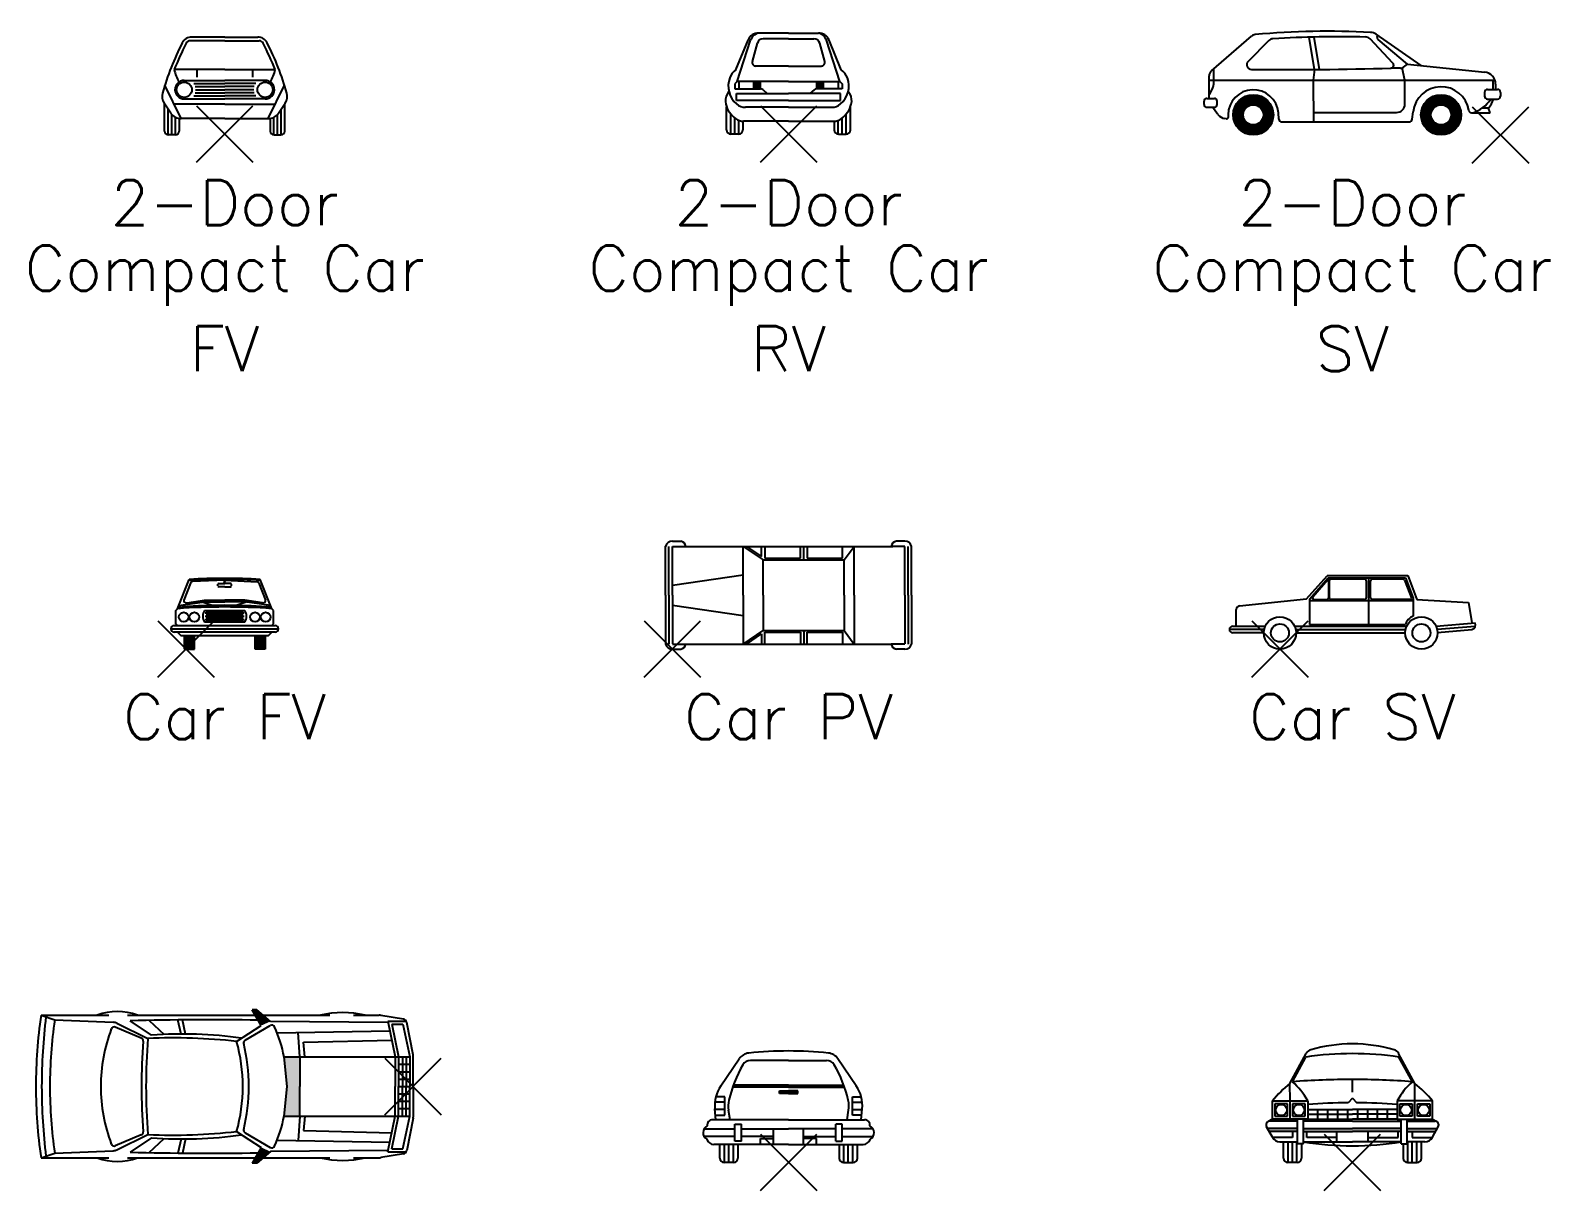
# Model space of a CAD drawing. Header units: inches. Extents: x -87 to 1609, y -1021 to 74.
# Drawn here: x -87 to 590, y -470 to 47 of the extents above; entities that cross this region are included whole.
import ezdxf
from ezdxf.enums import TextEntityAlignment as Align

# ---------------------------------------------------------------- set-up
doc = ezdxf.new("R2010")
doc.units = ezdxf.units.IN
doc.header["$MEASUREMENT"] = 0
doc.layers.add('Block origin', color=7, linetype='Continuous')
doc.layers.add('Text', color=6, linetype='Continuous')
doc.styles.add('ATTR', font='romans.shx', dxfattribs={"width": 0.8, "height": 1.114828})
doc.styles.add('blk_label', font='romans.shx')

# ---------------------------------------------------------------- blocks, each defined once
blk = doc.blocks.new('2-Door Compact Car SV')
at = {"linetype": 'Continuous'}
for p, q in [((-128.74, 28.55), (-110.88, 44.02)), ((-103.17, 42.03), (-112.37, 32.77)), ((-82.89, 29.13), (-85.27, 43.53)), ((-80.61, 29.15), (-83, 43.59)), ((-47.92, 32.01), (-58.08, 42.75)), ((-35.29, 30.9), (-55.32, 44.81)), ((-54.93, 43.56), (-54.82, 44.46)), ((-41.42, 31.53), (-54.52, 42.54)), ((-127.78, 29.38), (-127.78, 22.35)), ((-82.89, 29.13), (-83.47, 24.37)), ((-44.51, 29.73), (-48.85, 29.77)), ((-42.55, 24.37), (-43.84, 29.83)), ((-43.26, 30.14), (-41.42, 31.53)), ((-41.42, 31.53), (-7.02, 27.99)), ((-129.77, 16.3), (-129.77, 26.3)), ((-129.77, 24.37), (-2.46, 24.37)), ((-128.08, 21.19), (-129.77, 18.08)), ((-83.47, 24.37), (-83.33, 5.79)), ((-42.55, 13.74), (-42.55, 24.37)), ((-3.26, 20.28), (-3.26, 24.37)), ((-2.16, 22.61), (-2.16, 20.28)), ((-132, 13.56), (-132, 15.06)), ((-130.76, 16.3), (-127.4, 16.3)), ((-126.16, 13.56), (-126.16, 15.06)), ((-7.12, 18.96), (-7.12, 17.29)), ((-5.8, 20.28), (-1.31, 20.28)), ((-5.8, 15.97), (-1.31, 15.97)), ((0, 18.96), (0, 17.29)), ((-130.76, 12.32), (-127.4, 12.32)), ((-125.8, 9.09), (-128.26, 12.32)), ((-121.99, 7.19), (-122.7, 7.29)), ((-121.27, 8.95), (-121.27, 7.82)), ((-98.7, 7.06), (-98.92, 9.84)), ((-83.36, 10.03), (-46.26, 10.03)), ((-39.29, 7.02), (-38.92, 10.34)), ((-14.41, 12.34), (-14.59, 12.88)), ((-12.76, 9.83), (-4.65, 9.83)), ((-5.29, 11.98), (-8.13, 11.98)), ((-4.65, 9.83), (-5.29, 11.98)), ((-97.32, 5.79), (-40.66, 5.79))]:
    blk.add_line(p, q, dxfattribs=at)
at = {"linetype": 'Continuous', "const_width": 4.46}
for points in [[(-116.8, 8.95, 1), (-103.36, 8.95, 1)], [(-33.19, 8.95, 1), (-19.76, 8.95, 1)]]:
    blk.add_lwpolyline(points, format="xyb", close=True, dxfattribs=at)
at = {"linetype": 'Continuous'}
for centre, radius in [((-110.08, 8.95), 8.95), ((-26.48, 8.95), 8.95), ((-110.08, 8.95), 4.49), ((-26.48, 8.95), 4.49)]:
    blk.add_circle(centre, radius, dxfattribs=at)
for centre, radius, start, end in [((-108.93, 41.76), 2.98, 95.05731, 130.88689), ((-76.86, -320.6), 366.76, 87.02561, 95.05731), ((-101.18, 40.05), 2.81, 93.27505, 135.16887), ((-70.69, -492.83), 536.55, 88.86541, 93.27505), ((-60.12, 40.82), 2.81, 43.39579, 88.86541), ((-58.08, 40.83), 4.84, 55.2151, 87.02561), ((-53.78, 43.43), 1.16, 173.29632, 229.95091), ((-126.79, 26.3), 2.98, 130.88689, 180.00001), ((-110.88, 31.28), 2.11, 135.16887, 269.3728), ((-94.31, 1544.85), 1515.76, 269.3728, 271.71853), ((-48.89, 31.09), 1.33, 271.71853, 43.39579), ((-44.49, 31.78), 2.05, 269.49645, 307.01449), ((-7.58, 22.61), 5.41, 0, 84.13162), ((-130.2, 22.35), 2.41, 331.45526, 0), ((-26.48, 8.95), 12.52, 9.38725, 173.63596), ((-130.76, 15.06), 1.24, 90, 180.00001), ((-130.76, 13.56), 1.24, 180.00001, 270), ((-127.4, 15.06), 1.24, 0, 90), ((-127.4, 13.56), 1.24, 270, 0), ((-110.08, 8.95), 11.19, 4.59102, 180.00001), ((-46.26, 13.74), 3.71, 270, 0), ((-16.58, 23.76), 14.5, 286.95805, 327.51806), ((-5.8, 18.96), 1.31, 90, 180.00001), ((-5.8, 17.29), 1.31, 180.00001, 270), ((-15.93, 20.46), 13.6, 321.45545, 340.75666), ((-1.31, 18.96), 1.31, 0, 90), ((-1.31, 17.29), 1.31, 270, 0), ((-122.07, 11.93), 4.68, 217.28963, 262.35248), ((-121.91, 7.82), 0.638, 262.35248, 0.00001), ((-97.32, 7.17), 1.38, 184.59103, 270), ((-40.66, 7.17), 1.38, 270, 353.63597), ((-12.76, 11.22), 1.38, 189.38725, 286.95805)]:
    blk.add_arc(centre, radius, start, end, dxfattribs=at)
at = {"style": 'ATTR', "width": 0.8, "flags": 9}
blk.add_attdef('ESTCODE', (0, 0), '', height=0.0277, dxfattribs=at)
blk = doc.blocks.new('2-Door Compact Car FV')
at = {"linetype": 'Continuous'}
for p, q in [((0, 41.56), (-15.33, 41.56)), ((0, 43.25), (-14.75, 43.25)), ((0, 43.25), (14.75, 43.25)), ((0, 41.56), (15.32, 41.56)), ((0, 28.72), (-22.44, 28.72)), ((-12.38, 28.72), (-12.38, 25.43)), ((0, 28.72), (22.43, 28.72)), ((12.37, 28.72), (12.37, 25.43)), ((-19.34, 6.9), (-26.65, 21.74)), ((-18.01, 23.91), (0, 23.91)), ((-13.81, 22.53), (0, 22.53)), ((-13.18, 21.16), (0, 21.16)), ((18, 23.91), (0, 23.91)), ((13.8, 22.53), (0, 22.53)), ((13.17, 21.16), (0, 21.16)), ((19.34, 6.9), (26.65, 21.74)), ((-23.95, 9.34), (-26.97, 13.86)), ((-18.01, 15.65), (0, 15.65)), ((-13.81, 17.02), (0, 17.02)), ((-13.18, 18.4), (0, 18.4)), ((-12.99, 19.78), (0, 19.78)), ((12.98, 19.78), (0, 19.78)), ((13.17, 18.4), (0, 18.4)), ((13.8, 17.02), (0, 17.02)), ((18, 15.65), (0, 15.65)), ((23.95, 9.34), (26.96, 13.86)), ((-26.76, 1.35), (-26.76, 13.53)), ((-25.15, -0.36), (-25.15, 11.12)), ((-23.52, -0.36), (-23.52, 8.77)), ((0, 13.29), (-22.49, 13.29)), ((-21.89, -0.36), (-21.89, 7.5)), ((-20.28, 6.97), (-20.28, 1.35)), ((0, 6.9), (-19.39, 6.9)), ((0, 13.29), (22.48, 13.29)), ((0, 6.9), (19.39, 6.9)), ((20.27, 6.97), (20.27, 1.35)), ((21.88, -0.36), (21.88, 7.5)), ((23.51, -0.36), (23.51, 8.77)), ((25.14, -0.36), (25.14, 11.12)), ((26.75, 1.35), (26.75, 13.53)), ((-21.99, -0.36), (-25.04, -0.36)), ((21.98, -0.36), (25.04, -0.36))]:
    blk.add_line(p, q, dxfattribs=at)
for centre in [(-18.01, 19.78), (18, 19.78)]:
    blk.add_circle(centre, 3.4, dxfattribs=at)
for centre, radius, start, end in [((88.02, -14.07), 120.13, 152.86358, 164.37555), ((-14.75, 38.6), 4.65, 90, 152.86358), ((-15.33, 39.52), 2.05, 90, 152.59162), ((14.75, 38.6), 4.65, 27.13641, 90), ((15.32, 39.52), 2.05, 27.40838, 90), ((-88.03, -14.07), 120.13, 15.62445, 27.13641), ((88.02, -14.07), 118.46, 152.59162, 158.82348), ((-88.03, -14.07), 118.46, 21.17652, 27.40838), ((-8.97, 30.91), 13.65, 189.23381, 214.19969), ((8.96, 30.91), 13.65, 325.8003, 350.7662), ((-18.01, 19.78), 4.13, 90, 270), ((18, 19.78), 4.13, 270, 90), ((-22.51, 16.84), 5.37, 164.37555, 213.72181), ((22.5, 16.84), 5.37, 326.27819, 15.62445), ((-19.39, 12.38), 5.48, 213.72181, 270), ((19.39, 12.38), 5.48, 270, 326.27819), ((-25.04, 1.35), 1.71, 180.00001, 270), ((-21.99, 1.35), 1.71, 270, 0), ((21.98, 1.35), 1.71, 180.00001, 270), ((25.04, 1.35), 1.71, 270, 0)]:
    blk.add_arc(centre, radius, start, end, dxfattribs=at)
at = {"style": 'ATTR', "width": 0.8, "flags": 9}
blk.add_attdef('ESTCODE', (0, -0.36), '', height=0.0111, dxfattribs=at)
blk = doc.blocks.new('2-Door Compact Car RV')
at = {"linetype": 'Continuous'}
for p, q in [((-23.42, 28.66), (-18.04, 41.86)), ((-22.85, 23.37), (-16.89, 41.75)), ((0, 45), (-13.38, 45)), ((0, 42.47), (-11.25, 42.47)), ((0, 45), (13.38, 45)), ((0, 42.47), (11.25, 42.47)), ((22.85, 23.37), (16.89, 41.75)), ((23.42, 28.66), (18.04, 41.86)), ((-16.13, 32.33), (-13.88, 40.46)), ((16.13, 32.33), (13.88, 40.46)), ((0, 30.28), (-14.56, 30.28)), ((0, 30.28), (14.56, 30.28)), ((-22.85, 23.37), (-23.85, 22.37)), ((-23.85, 22.37), (-23.85, 20.14)), ((0, 23.37), (-22.85, 23.37)), ((-22.09, 23.37), (-22.09, 20.14)), ((-15.52, 20.14), (-15.52, 23.37)), ((-12.53, 20.14), (-12.53, 23.37)), ((0, 23.37), (22.85, 23.37)), ((12.53, 20.14), (12.53, 23.37)), ((15.52, 20.14), (15.52, 23.37)), ((22.09, 23.37), (22.09, 20.14)), ((22.85, 23.37), (23.85, 22.37)), ((23.85, 22.37), (23.85, 20.14)), ((-26.6, 19.16), (-27.37, 17.8)), ((-23.85, 20.14), (-12.47, 20.14)), ((-23.14, 18.03), (0, 18.03)), ((-23.14, 14.93), (-23.14, 18.03)), ((0, 14.93), (-23.14, 14.93)), ((-11.35, 19.72), (-9.48, 18.03)), ((23.14, 18.03), (0, 18.03)), ((0, 14.93), (23.14, 14.93)), ((11.35, 19.72), (9.48, 18.03)), ((23.85, 20.14), (12.47, 20.14)), ((23.14, 14.93), (23.14, 18.03)), ((26.6, 19.16), (27.37, 17.8)), ((-27.59, 1.88), (-27.59, 12.19)), ((-25.72, 0), (-25.72, 8.93)), ((-23.94, 0), (-23.94, 7.16)), ((0, 11.94), (-19.2, 11.94)), ((0, 11.94), (19.2, 11.94)), ((23.94, 0), (23.94, 7.16)), ((25.72, 0), (25.72, 8.93)), ((27.59, 1.88), (27.59, 12.19)), ((-22.16, 0), (-22.16, 6.1)), ((-20.3, 5.72), (-20.3, 1.88)), ((0, 5.71), (-20.03, 5.71)), ((0, 5.71), (20.03, 5.71)), ((20.3, 5.72), (20.3, 1.88)), ((22.16, 0), (22.16, 6.1)), ((-22.17, 0), (-25.71, 0)), ((22.17, 0), (25.71, 0))]:
    blk.add_line(p, q, dxfattribs=at)
for centre, radius, start, end in [((-13.38, 39.96), 5.04, 90, 157.84148), ((-12.22, 40.23), 4.91, 103.6166, 162.03808), ((-11.25, 39.74), 2.74, 90, 164.5785), ((11.25, 39.74), 2.74, 15.42149, 90), ((12.22, 40.23), 4.91, 17.96191, 76.3834), ((13.38, 39.96), 5.04, 22.15853, 90), ((-18.83, 22.31), 7.84, 125.82296, 159.57788), ((-14.56, 31.9), 1.62, 164.5785, 270), ((14.56, 31.9), 1.62, 270, 15.42149), ((18.83, 22.31), 7.84, 20.42212, 54.17705), ((-16.35, 21.38), 10.49, 159.57788, 229.59566), ((16.35, 21.38), 10.49, 310.40434, 20.42212), ((-22.14, 14.85), 6, 150.51827, 194.86564), ((-12.47, 18.48), 1.67, 48.02458, 90), ((12.47, 18.48), 1.67, 90, 131.97541), ((22.14, 14.85), 6, 345.13438, 29.48173), ((-16.59, 16.32), 11.74, 194.86564, 233.43598), ((-20.03, 11.69), 5.98, 233.43598, 270), ((-19.2, 18.03), 6.09, 229.59566, 270), ((19.2, 18.03), 6.09, 270, 310.40434), ((20.03, 11.69), 5.98, 270, 306.56403), ((16.59, 16.32), 11.74, 306.56403, 345.13438), ((-25.71, 1.88), 1.88, 180.00001, 270), ((-22.17, 1.88), 1.88, 270, 0), ((22.17, 1.88), 1.88, 180.00001, 270), ((25.71, 1.88), 1.88, 270, 0)]:
    blk.add_arc(centre, radius, start, end, dxfattribs=at)
for points in [[(-12.53, 20.14), (-15.52, 20.14), (-12.53, 23.37), (-15.52, 23.37)], [(12.53, 20.14), (15.52, 20.14), (12.53, 23.37), (15.52, 23.37)]]:
    blk.add_solid(points, dxfattribs=at)
at = {"style": 'ATTR', "width": 0.8, "flags": 9}
blk.add_attdef('ESTCODE', (0, 0), '', height=0.0112, dxfattribs=at)
blk = doc.blocks.new('Car SV')
for p, q in [((11.85, 22.336), (20.997, 32.682)), ((13.259, 22.336), (21.475, 31.755)), ((21.326, 30.888), (14.627, 23.188)), ((21, 32.7), (57, 32.7)), ((21.488, 31.748), (55.901, 31.736)), ((21.618, 30.854), (21.618, 22.781)), ((39.378, 31.683), (39.378, 10.96)), ((55.901, 31.736), (59.32, 22.733)), ((57, 32.7), (60.963, 22.132)), ((-18, 19.2), (11.83, 22.317)), ((13.226, 21.863), (13.226, 10.947)), ((13.553, 21.705), (58.789, 21.705)), ((15.209, 22.104), (20.886, 22.104)), ((59.372, 22.113), (59.372, 14.619)), ((60.963, 22.132), (84, 20.7)), ((84, 20.7), (85.5, 11.7)), ((-19.5, 10.2), (-19.5, 17.7)), ((-7.009, 8.7), (-22.5, 8.7)), ((-21, 10.2), (-6.556, 10.2)), ((-7.203, 7.2), (-21, 7.2)), ((6.569, 10.2), (56.479, 10.2)), ((7.086, 8.7), (55.962, 8.7)), ((7.248, 7.2), (55.8, 7.2)), ((13.226, 10.947), (55.907, 10.947)), ((69.504, 10.268), (87, 11.7)), ((70.024, 8.837), (87, 10.2)), ((70.188, 7.37), (85.5, 8.7))]:
    blk.add_line(p, q)
for points in [[(22.077, 22.82), (22.077, 30.455)], [(22.805, 31.223), (37.699, 31.223)], [(38.413, 30.456), (38.413, 22.846)], [(40.372, 22.877), (40.372, 30.522)], [(41.082, 31.223), (54.906, 31.223)], [(55.438, 30.747), (58.552, 22.695)], [(37.666, 22.104), (22.788, 22.104)], [(57.906, 22.104), (41.133, 22.104)]]:
    blk.add_lwpolyline(points)
for centre, radius in [((0, 7.2), 7.2), ((63, 7.2), 7.2), ((0, 7.2), 3.997), ((63, 7.2), 3.997)]:
    blk.add_circle(centre, radius)
for centre, radius, start, end in [((21.465, 30.841), 0.143, 16.47114, 157.6577), ((22.798, 30.507), 0.71, 90.37803, 181.9347), ((37.705, 30.507), 0.71, 355.8635, 90.4122), ((41.099, 30.518), 0.71, 89.23603, 185.2098), ((54.726, 30.491), 0.755, 19.80797, 75.90014), ((13.534, 22.081), 0.376, 137.2164, 272.9144), ((15.227, 22.817), 0.71, 148.888, 273.8558), ((20.903, 22.828), 0.71, 269.7958, 2.460612), ((22.794, 22.817), 0.71, 181.3298, 271.3855), ((37.704, 22.82), 0.71, 268.2206, 0.443376), ((41.089, 22.84), 0.71, 182.4427, 273.3136), ((57.852, 22.817), 0.714, 272.5117, 349.758), ((58.728, 22.388), 0.685, 275.1243, 30.12402), ((-17.819, 17.519), 1.691, 96.14389, 173.8561), ((60.842, 9.759), 5.077, 106.8328, 166.4139), ((-21, 8.7), 1.5, 90, 270), ((84.75, 10.95), 2.372, 288.435, 18.43495)]:
    blk.add_arc(centre, radius, start, end)
at = {"style": 'ATTR', "width": 0.8, "flags": 9}
blk.add_attdef('ESTCODE', (0, 0), '', height=0.0219, dxfattribs=at)
blk = doc.blocks.new('Car PV')
for p, q in [((0, 48), (3.75, 48)), ((103.5, 48), (99.75, 48)), ((-3, 24.004), (-3, 45.775)), ((-1.5, 24), (-1.5, 45.75)), ((0, 24.004), (0, 45.715)), ((0.002, 45.75), (6, 45.75)), ((6, 45.75), (98.25, 45.75)), ((31.5, 24), (31.5, 45.75)), ((31.5, 45.75), (40.5, 39.75)), ((33, 45.75), (39.75, 41.25)), ((39.75, 41.25), (39.75, 45.75)), ((41.25, 45.75), (41.25, 40.5)), ((57, 40.5), (57, 45.75)), ((58.5, 39.75), (58.5, 45.75)), ((60, 45.75), (60, 40.5)), ((75.75, 40.5), (75.75, 45.75)), ((76.5, 39.75), (81, 45.75)), ((81, 24), (81, 45.75)), ((103.498, 45.75), (97.5, 45.75)), ((103.5, 24.004), (103.5, 45.715)), ((105, 24), (105, 45.75)), ((106.5, 24.004), (106.5, 45.775)), ((40.5, 39.75), (76.5, 39.75)), ((40.5, 24), (40.5, 39.75)), ((41.25, 40.5), (57, 40.5)), ((60, 40.5), (75.75, 40.5)), ((76.5, 24), (76.5, 39.75)), ((0, 28.5), (31.5, 33)), ((-3, 23.996), (-3, 2.225)), ((-1.5, 24), (-1.5, 2.25)), ((0, 23.996), (0, 2.285)), ((31.5, 24), (31.5, 2.25)), ((40.5, 24), (40.5, 8.25)), ((76.5, 24), (76.5, 8.25)), ((81, 24), (81, 2.25)), ((103.5, 23.996), (103.5, 2.285)), ((105, 24), (105, 2.25)), ((106.5, 23.996), (106.5, 2.225)), ((0, 19.5), (31.5, 15)), ((31.5, 2.25), (40.5, 8.25)), ((40.5, 8.25), (76.5, 8.25)), ((41.25, 2.25), (41.25, 7.5)), ((41.25, 7.5), (57, 7.5)), ((57, 7.5), (57, 2.25)), ((58.5, 8.25), (58.5, 2.25)), ((60, 7.5), (75.75, 7.5)), ((60, 2.25), (60, 7.5)), ((75.75, 7.5), (75.75, 2.25)), ((76.5, 8.25), (81, 2.25)), ((0, 0), (3.75, 0)), ((0.002, 2.25), (6, 2.25)), ((6, 2.25), (98.25, 2.25)), ((33, 2.25), (39.75, 6.75)), ((39.75, 6.75), (39.75, 2.25)), ((103.498, 2.25), (97.5, 2.25)), ((103.5, 0), (99.75, 0))]:
    blk.add_line(p, q)
for centre, radius, start, end in [((-0.216, 45.163), 2.845, 85.64554, 168.0943), ((3.375, 45.375), 2.652, 8.130111, 81.86996), ((100.125, 45.375), 2.652, 98.13004, 171.8699), ((103.716, 45.163), 2.845, 11.90574, 94.35446), ((-0.216, 2.837), 2.845, 191.9057, 274.3545), ((3.375, 2.625), 2.652, 278.13, 351.8699), ((100.125, 2.625), 2.652, 188.1301, 261.87), ((103.716, 2.837), 2.845, 265.6455, 348.0943)]:
    blk.add_arc(centre, radius, start, end)
at = {"style": 'ATTR', "width": 0.8, "flags": 9}
blk.add_attdef('ESTCODE', (0, 0), '', height=0.0219, dxfattribs=at)
blk = doc.blocks.new('Car FV')
for p, q in [((-3.75, 18), (1.46, 31.025)), ((17.13, 30.75), (16.875, 29.25)), ((17.37, 30.75), (17.122, 29.258)), ((38.25, 18), (33.039, 31.026)), ((-2.25, 19.5), (8.25, 21)), ((7.736, 20.921), (12.148, 19.446)), ((8.25, 21), (17.25, 21)), ((26.25, 21), (17.25, 21)), ((26.763, 20.921), (22.352, 19.446)), ((36.75, 19.5), (26.25, 21)), ((-4.5, 17.25), (-3.75, 18)), ((-4.5, 11.25), (-4.5, 17.25)), ((-3, 18), (-2.25, 19.5)), ((-2.863, 18.068), (-1.5, 18.75)), ((8.25, 17.25), (26.25, 17.25)), ((9, 16.5), (25.5, 16.5)), ((9, 15.75), (9, 16.5)), ((25.5, 15.75), (9, 15.75)), ((9, 15), (25.5, 15)), ((9, 14.25), (9, 15)), ((25.5, 14.25), (9, 14.25)), ((25.5, 16.5), (25.5, 15.75)), ((25.5, 15), (25.5, 14.25)), ((37.363, 18.068), (36, 18.75)), ((36.75, 19.5), (37.5, 18)), ((39, 17.25), (38.25, 18)), ((39, 11.25), (39, 17.25)), ((-6.75, 9), (41.25, 9)), ((-5.25, 10.5), (39.75, 10.5)), ((39.75, 7.5), (-5.25, 7.5)), ((-3.75, 10.5), (-4.5, 11.25)), ((-3.75, 7.5), (-2.25, 6)), ((26.25, 12), (8.25, 12)), ((9, 13.5), (25.5, 13.5)), ((9, 12.75), (9, 13.5)), ((25.5, 12.75), (9, 12.75)), ((25.5, 13.5), (25.5, 12.75)), ((36.75, 6), (38.25, 7.5)), ((38.25, 10.5), (39, 11.25)), ((-2.25, 6), (36.75, 6)), ((-0.75, 6), (-0.75, 0)), ((-0.75, 0), (3.75, 0)), ((0, 6), (0, 0)), ((0.75, 0), (0.75, 6)), ((1.5, 6), (1.5, 0)), ((2.25, 0), (2.25, 6)), ((3, 6), (3, 0)), ((3.75, 0), (3.75, 6)), ((30.75, 0), (30.75, 6)), ((35.25, 0), (30.75, 0)), ((31.5, 0), (31.5, 6)), ((32.25, 6), (32.25, 0)), ((33, 0), (33, 6)), ((33.75, 6), (33.75, 0)), ((34.5, 0), (34.5, 6)), ((35.25, 6), (35.25, 0))]:
    blk.add_line(p, q)
for points in [[(2.013, 29.385), (-0.885, 21.849)], [(17.25, 30.75), (2.852, 30.03)], [(14.25, 28.125), (14.25, 28.875)], [(14.625, 29.25), (17.25, 29.25)], [(17.25, 27.75), (14.625, 27.75)], [(19.875, 29.25), (17.25, 29.25)], [(17.25, 27.75), (19.875, 27.75)], [(17.254, 30.75), (31.652, 30.023)], [(20.25, 28.125), (20.25, 28.875)], [(32.49, 29.378), (35.385, 21.841)], [(0.364, 20.537), (8.25, 21.75), (17.25, 21.75)], [(34.135, 20.529), (26.25, 21.746), (17.25, 21.75)]]:
    blk.add_lwpolyline(points)
for centre in [(-0.992, 14.252), (3.733, 14.252), (30.767, 14.252), (35.492, 14.252)]:
    blk.add_circle(centre, 2.135)
for centre, radius, start, end in [((17.25, -242.673), 273.75, 86.65721, 93.3419), ((17.25, -242.25), 273.75, 86.69396, 93.3033), ((3, 28.979), 1.061, 97.4497, 154.9311), ((14.625, 28.875), 0.375, 93.60832, 178.1081), ((14.625, 28.125), 0.375, 184.4192, 266.4386), ((19.875, 28.125), 0.375, 273.5614, 355.5808), ((19.875, 28.875), 0.375, 1.89193, 86.39168), ((31.503, 28.972), 1.061, 25.04208, 82.52346), ((0.154, 21.583), 1.061, 166.5724, 279.9572), ((34.346, 21.575), 1.061, 260.016, 13.40079), ((17.25, -275.625), 294.375, 85.90918, 94.09081), ((17.625, -224.625), 244.125, 90.08801, 94.49321), ((12.375, 14.625), 4.889, 147.5288, 212.4712), ((16.875, -224.625), 244.125, 85.50679, 89.91199), ((22.125, 14.625), 4.889, 327.5288, 32.47119), ((-5.25, 9), 1.5, 90, 270), ((39.75, 9), 1.5, 270, 90)]:
    blk.add_arc(centre, radius, start, end)
at = {"style": 'ATTR', "width": 0.8, "flags": 9}
blk.add_attdef('ESTCODE', (0, 0), '', height=0.0096, dxfattribs=at)
blk = doc.blocks.new('Sports Car B PV')
at = {"linetype": 'Continuous'}
for p, q in [((-67.65, 27.13), (-71.64, 34.18)), ((-69.67, 34.18), (-71.64, 34.18)), ((-63.57, 28.98), (-69.67, 34.18)), ((-165.66, 31.74), (-159.59, 29.65)), ((-165.66, 31.74), (-135.48, 31.74)), ((-159.59, 29.65), (-133.58, 28.59)), ((-131.95, 28.18), (-118.07, 21.39)), ((-127.22, 31.74), (-70.26, 31.74)), ((-116.5, 22.84), (-125.93, 29.24)), ((-117.48, 29.43), (-110.83, 23.18)), ((-103.35, 23.36), (-104.74, 29.63)), ((-101.32, 23.36), (-102.71, 29.65)), ((-78.59, 20.06), (-67.65, 27.13)), ((-74.79, 20.68), (-63.66, 27.21)), ((-66.8, 31.74), (-37.05, 31.74)), ((-11.23, 28.5), (-63.57, 28.98)), ((-26.5, 31.74), (-15.17, 31.74)), ((-4.36, 29.98), (-14.4, 31.67)), ((-11.34, 29.04), (-7.97, 13.16)), ((-11.34, 29.04), (-3.05, 29.04)), ((-9.56, 27.73), (-6.46, 13.16)), ((-9.56, 27.73), (-4.58, 27.73)), ((-4.58, 27.73), (-1.48, 13.16)), ((-0.04, 14.1), (-2.87, 28.53)), ((-121.03, 21.56), (-132.64, 26.4)), ((-60.58, 23.9), (-10.44, 24.81)), ((-50.52, 13.16), (-51.15, 24.07)), ((-48.81, 19.67), (-9.55, 20.63)), ((-48.19, 13.16), (-48.81, 19.67)), ((0, 0), (0, 13.67)), ((-57.43, 13.16), (-1.48, 13.16)), ((-56.1, 0), (-57.43, 13.16)), ((-50.52, 13.16), (-50.52, 0)), ((-7.97, 13.16), (-7.97, 0)), ((-6.46, 13.16), (-6.46, 0)), ((-6.46, 9.87), (-1.48, 9.87)), ((-4.8, 13.16), (-4.8, 0)), ((-3.14, 13.16), (-3.14, 0)), ((-1.48, 13.16), (-1.48, 0)), ((-57.43, -13.16), (-56.1, 0)), ((-50.52, -13.16), (-50.52, 0)), ((-7.97, -13.16), (-7.97, 0)), ((-6.46, 6.58), (-1.48, 6.58)), ((-6.46, 3.29), (-1.48, 3.29)), ((-6.46, -13.16), (-6.46, 0)), ((-6.46, 0), (-1.48, 0)), ((-4.8, -13.16), (-4.8, 0)), ((-3.14, -13.16), (-3.14, 0)), ((-1.48, -13.16), (-1.48, 0)), ((0, 0), (0, -13.67)), ((-6.46, -3.29), (-1.48, -3.29)), ((-6.46, -6.58), (-1.48, -6.58)), ((-57.43, -13.16), (-1.48, -13.16)), ((-50.52, -13.16), (-51.15, -24.07)), ((-48.19, -13.16), (-48.81, -19.67)), ((-11.34, -29.04), (-7.97, -13.16)), ((-9.56, -27.73), (-6.46, -13.16)), ((-6.46, -9.87), (-1.48, -9.87)), ((-4.58, -27.73), (-1.48, -13.16)), ((-78.59, -20.06), (-67.65, -27.13)), ((-48.81, -19.67), (-9.55, -20.63)), ((-0.04, -14.1), (-2.87, -28.53)), ((-121.03, -21.56), (-132.64, -26.4)), ((-131.95, -28.18), (-118.07, -21.39)), ((-116.5, -22.84), (-125.93, -29.24)), ((-117.48, -29.43), (-110.83, -23.18)), ((-103.35, -23.36), (-104.74, -29.63)), ((-101.32, -23.36), (-102.71, -29.65)), ((-74.79, -20.68), (-63.66, -27.21)), ((-60.58, -23.9), (-10.44, -24.81)), ((-165.66, -31.74), (-159.59, -29.65)), ((-165.66, -31.74), (-135.48, -31.74)), ((-159.59, -29.65), (-133.58, -28.59)), ((-127.22, -31.74), (-70.26, -31.74)), ((-67.65, -27.13), (-71.64, -34.18)), ((-63.57, -28.98), (-69.67, -34.18)), ((-66.8, -31.74), (-37.05, -31.74)), ((-11.23, -28.5), (-63.57, -28.98)), ((-26.5, -31.74), (-15.17, -31.74)), ((-4.36, -29.98), (-14.4, -31.67)), ((-11.34, -29.04), (-3.05, -29.04)), ((-9.56, -27.73), (-4.58, -27.73)), ((-69.67, -34.18), (-71.64, -34.18))]:
    blk.add_line(p, q, dxfattribs=at)
for centre, radius, start, end in [((48.42, 0), 216.42, 171.5672, 180), ((86.51, 0), 251.92, 172.93376, 180), ((43.03, 0), 204.78, 171.6755, 180), ((-131.75, 8.11), 25.26, 69.26129, 110.73871), ((-133.75, 24.51), 4.08, 63.92234, 87.67777), ((-90.55, -1320.65), 1350.35, 89.08622, 91.50148), ((-62.96, 26.01), 1.38, 23.7677, 120.39857), ((-31.35, -9.46), 42.37, 76.46789, 103.5321), ((-15.17, 27.08), 4.66, 80.44448, 90), ((-4.66, 28.18), 1.83, 11.07809, 80.44448), ((-66.4, 0), 72.67, 159.33105, 180), ((-133.15, 25.18), 1.32, 67.3717, 159.33105), ((-121.54, 20.34), 1.32, 356.01803, 67.3717), ((138.48, 0), 257.44, 175.23449, 180), ((-106.97, -235.18), 256.81, 83.65681, 92.47815), ((-102.67, -159.44), 182.81, 81.73911, 94.3382), ((-74.09, 19.48), 1.38, 120.39857, 193.49828), ((-122.03, 0), 65.93, 11.51286, 23.7677), ((170.71, 0), 291.64, 176.01803, 180), ((-150.17, 0), 74.33, 360, 15.65273), ((-155.25, 0), 82.09, 360, 13.49828), ((-2.25, 13.67), 2.25, 360, 11.07809), ((48.42, 0), 216.42, 180, 188.4328), ((86.51, 0), 251.92, 180, 187.06624), ((43.03, 0), 204.78, 180, 188.3245), ((-66.4, 0), 72.67, 180, 200.66894), ((170.71, 0), 291.64, 180, 183.98197), ((138.48, 0), 257.44, 180, 184.7655), ((-150.17, 0), 74.33, 344.34727, 360), ((-155.25, 0), 82.09, 346.50172, 360), ((-122.03, 0), 65.93, 336.23231, 348.48715), ((-121.54, -20.34), 1.32, 292.6283, 3.98197), ((-106.97, 235.18), 256.81, 267.52184, 276.34319), ((-74.09, -19.48), 1.38, 166.50172, 239.60143), ((-2.25, -13.67), 2.25, 348.92191, 360), ((-133.15, -25.18), 1.32, 200.66894, 292.6283), ((-102.67, 159.44), 182.81, 265.6618, 278.26089), ((-62.96, -26.01), 1.38, 239.60143, 336.23231), ((-131.75, -8.11), 25.26, 249.2613, 290.7387), ((-133.75, -24.51), 4.08, 272.32223, 296.07766), ((-90.55, 1320.65), 1350.35, 268.49853, 270.91378), ((-31.35, 9.46), 42.37, 256.46789, 283.53212), ((-15.17, -27.08), 4.66, 269.99999, 279.55553), ((-4.66, -28.18), 1.83, 279.55553, 348.92191)]:
    blk.add_arc(centre, radius, start, end, dxfattribs=at)
for points in [[(-67.65, 27.13), (-63.57, 28.98), (-71.64, 34.18), (-69.67, 34.18)], [(-57.43, -13.16), (-56.1, 0), (-50.52, -13.16), (-50.52, 13.16)], [(-56.1, 0), (-57.43, 13.16), (-50.52, 13.16)], [(-67.65, -27.13), (-63.57, -28.98), (-71.64, -34.18), (-69.67, -34.18)]]:
    blk.add_solid(points, dxfattribs=at)
at = {"style": 'ATTR', "width": 0.8, "flags": 9}
blk.add_attdef('ESTCODE', (0, 0), '', height=0.0355, dxfattribs=at)
blk = doc.blocks.new('Station Wagon BV')
at = {"linetype": 'Continuous'}
for p, q in [((-30.16, 34.05), (-21.96, 46.12)), ((0, 45.39), (-16.92, 45.39)), ((0, 45.39), (16.92, 45.39)), ((30.16, 34.05), (21.96, 46.12)), ((0, 34.34), (-24.61, 34.34)), ((0, 34.34), (24.61, 34.34)), ((-28.44, 29.24), (-32.35, 29.24)), ((-28.44, 21.02), (-28.44, 29.24)), ((0, 33.48), (-24.91, 33.48)), ((-4.09, 30.64), (-4.09, 31.81)), ((-4.09, 31.81), (0, 31.81)), ((0, 30.64), (-4.09, 30.64)), ((0, 33.48), (24.91, 33.48)), ((4.09, 31.81), (0, 31.81)), ((0, 30.64), (4.09, 30.64)), ((4.09, 30.64), (4.09, 31.81)), ((28.44, 21.02), (28.44, 29.24)), ((28.44, 29.24), (32.35, 29.24)), ((-32.33, 18.98), (-32.79, 23.86)), ((-28.44, 26.79), (-32.78, 26.79)), ((-28.44, 23.51), (-32.76, 23.51)), ((-32.52, 21.02), (-28.44, 21.02)), ((-26.06, 18.98), (-26.73, 23.21)), ((26.06, 18.98), (26.73, 23.21)), ((28.44, 26.79), (32.78, 26.79)), ((28.44, 23.51), (32.76, 23.51)), ((32.52, 21.02), (28.44, 21.02)), ((32.33, 18.98), (32.79, 23.86)), ((-37.54, 14.99), (-23.85, 14.99)), ((0, 18.98), (-33.84, 18.98)), ((-23.85, 9.47), (-23.85, 17.01)), ((-23.85, 17.01), (-21, 17.01)), ((-21, 9.47), (-21, 17.01)), ((-21, 14.99), (0, 14.99)), ((-6.64, 8), (-6.64, 14.99)), ((0, 18.98), (33.84, 18.98)), ((21, 14.99), (0, 14.99)), ((6.64, 8), (6.64, 14.99)), ((23.86, 17.01), (21, 17.01)), ((21, 9.47), (21, 17.01)), ((23.86, 9.47), (23.86, 17.01)), ((37.54, 14.99), (23.86, 14.99)), ((-23.85, 11.49), (-37.63, 11.49)), ((0, 8), (-33.25, 8)), ((-30.64, 1.92), (-30.64, 8)), ((-28.59, 0), (-28.59, 8)), ((-26.58, 0), (-26.58, 8)), ((-24.57, 0), (-24.57, 8)), ((-21, 9.47), (-23.85, 9.47)), ((-22.52, 8), (-22.52, 1.92)), ((-6.64, 11.49), (-21, 11.49)), ((-12.5, 10.58), (-6.64, 10.58)), ((-12.5, 8), (-12.5, 10.58)), ((0, 8), (33.25, 8)), ((6.64, 11.49), (21, 11.49)), ((12.5, 10.58), (6.64, 10.58)), ((12.5, 8), (12.5, 10.58)), ((21, 9.47), (23.86, 9.47)), ((22.52, 8), (22.52, 1.92)), ((23.86, 11.49), (37.63, 11.49)), ((24.57, 0), (24.57, 8)), ((26.58, 0), (26.58, 8)), ((28.59, 0), (28.59, 8)), ((30.64, 1.92), (30.64, 8)), ((-24.44, 0), (-28.72, 0)), ((24.44, 0), (28.72, 0))]:
    blk.add_line(p, q, dxfattribs=at)
for centre, radius, start, end in [((-17.11, 42.83), 5.86, 96.09321, 145.80644), ((0, -117.5), 167.1, 90, 96.09321), ((0, -117.5), 167.1, 83.90679, 90), ((17.11, 42.83), 5.86, 34.19356, 83.90679), ((27.88, 15.23), 55.86, 149.67474, 167.1632), ((-16.92, 41.44), 3.95, 90, 149.67474), ((16.92, 41.44), 3.95, 30.32526, 90), ((-27.88, 15.23), 55.86, 12.83681, 30.32526), ((-17.29, 25.3), 15.57, 145.80644, 185.33031), ((17.29, 25.3), 15.57, 354.66968, 34.19356), ((-15.14, 25.04), 11.73, 167.1632, 188.95747), ((15.14, 25.04), 11.73, 351.04254, 12.83681), ((-34.66, 13.17), 3.41, 116.4044, 238.10671), ((-33.84, 16.62), 2.37, 90, 189.52144), ((33.84, 16.62), 2.37, 350.47856, 90), ((34.66, 13.17), 3.41, 301.8933, 63.5956), ((-33.25, 11.4), 3.4, 199.35067, 270), ((33.25, 11.4), 3.4, 270, 340.64932), ((-28.72, 1.92), 1.92, 180.00001, 270), ((-24.44, 1.92), 1.92, 270, 0), ((24.44, 1.92), 1.92, 180.00001, 270), ((28.72, 1.92), 1.92, 270, 0)]:
    blk.add_arc(centre, radius, start, end, dxfattribs=at)
for points in [[(0, 30.64), (0, 31.81), (-4.09, 30.64), (-4.09, 31.81)], [(0, 30.64), (0, 31.81), (4.09, 30.64), (4.09, 31.81)]]:
    blk.add_solid(points, dxfattribs=at)
at = {"style": 'ATTR', "width": 0.8, "flags": 9}
blk.add_attdef('ESTCODE', (0, 0), '', height=0.0152, dxfattribs=at)
blk = doc.blocks.new('Station Wagon FV')
at = {"linetype": 'Continuous'}
for p, q in [((-27.83, 35.2), (-20.58, 48.55)), ((27.83, 35.2), (20.58, 48.55)), ((-26.69, 35.93), (-20.73, 46.89)), ((26.69, 35.93), (20.73, 46.89)), ((-27.78, 27.4), (-27.83, 35.2)), ((0, 31.21), (0, 36.93)), ((27.78, 27.4), (27.83, 35.2)), ((-35.62, 19.29), (-35.62, 27.4)), ((-35.62, 27.4), (-19.93, 27.4)), ((-27.78, 19.29), (-27.78, 27.4)), ((-19.93, 27.4), (-19.93, 19.29)), ((0, 28.68), (-1.92, 26.59)), ((0, 28.68), (1.92, 26.59)), ((19.93, 27.4), (19.93, 19.29)), ((35.62, 27.4), (19.93, 27.4)), ((27.78, 19.29), (27.78, 27.4)), ((35.62, 19.29), (35.62, 27.4)), ((-34.5, 26.15), (-34.5, 20.54)), ((-28.9, 26.15), (-34.5, 26.15)), ((-34.5, 20.54), (-28.9, 20.54)), ((-28.9, 20.54), (-28.9, 26.15)), ((-21.05, 26.15), (-26.66, 26.15)), ((-26.66, 26.15), (-26.66, 20.54)), ((-26.66, 20.54), (-21.05, 20.54)), ((-21.05, 20.54), (-21.05, 26.15)), ((-19.93, 23.63), (0, 23.63)), ((-19.93, 21.46), (0, 21.46)), ((-15.5, 23.63), (-15.5, 19.29)), ((-11.07, 23.63), (-11.07, 19.29)), ((-6.64, 23.63), (-6.64, 19.29)), ((-2.22, 23.63), (-2.22, 19.29)), ((19.93, 23.63), (0, 23.63)), ((19.93, 21.46), (0, 21.46)), ((2.22, 23.63), (2.22, 19.29)), ((6.64, 23.63), (6.64, 19.29)), ((11.07, 23.63), (11.07, 19.29)), ((15.5, 23.63), (15.5, 19.29)), ((21.05, 26.15), (26.66, 26.15)), ((21.05, 20.54), (21.05, 26.15)), ((26.66, 20.54), (21.05, 20.54)), ((26.66, 26.15), (26.66, 20.54)), ((28.9, 20.54), (28.9, 26.15)), ((28.9, 26.15), (34.5, 26.15)), ((34.5, 20.54), (28.9, 20.54)), ((34.5, 26.15), (34.5, 20.54)), ((-35.67, 11.22), (-38.23, 15.9)), ((-24.4, 15.11), (-37.79, 15.11)), ((-35.62, 19.29), (-37.59, 18.15)), ((-24.4, 13.81), (-37.08, 13.81)), ((-24.4, 18.37), (-36.76, 18.37)), ((-19.93, 19.29), (-35.62, 19.29)), ((-26.63, 13.81), (-26.63, 11.17)), ((-24.4, 8.3), (-24.4, 19.29)), ((-21.76, 8.3), (-21.76, 19.29)), ((0, 18.37), (-21.76, 18.37)), ((-21.76, 15.11), (0, 15.11)), ((-21.76, 13.81), (0, 13.81)), ((-20.36, 11.17), (-20.36, 13.81)), ((-19.93, 19.29), (0, 19.29)), ((-6.94, 9.21), (-6.94, 13.81)), ((19.93, 19.29), (0, 19.29)), ((0, 18.37), (21.76, 18.37)), ((21.76, 15.11), (0, 15.11)), ((21.76, 13.81), (0, 13.81)), ((6.94, 9.21), (6.94, 13.81)), ((19.93, 19.29), (35.62, 19.29)), ((20.36, 11.17), (20.36, 13.81)), ((21.76, 8.3), (21.76, 19.29)), ((24.4, 8.3), (24.4, 19.29)), ((24.4, 18.37), (36.76, 18.37)), ((24.4, 15.11), (37.79, 15.11)), ((24.4, 13.81), (37.08, 13.81)), ((26.63, 13.81), (26.63, 11.17)), ((35.62, 19.29), (37.59, 18.15)), ((35.67, 11.22), (38.23, 15.9)), ((-26.63, 11.17), (-35.64, 11.17)), ((-32.27, 9.21), (-24.4, 9.21)), ((-30.68, 1.83), (-30.68, 9.21)), ((-28.61, 0), (-28.61, 9.21)), ((-26.66, 0), (-26.66, 9.21)), ((-24.7, 0), (-24.7, 9.21)), ((-21.76, 8.3), (-24.4, 8.3)), ((-22.63, 8.3), (-22.63, 1.83)), ((-21.76, 9.21), (0, 9.21)), ((-6.94, 11.17), (-20.36, 11.17)), ((21.76, 9.21), (0, 9.21)), ((6.94, 11.17), (20.36, 11.17)), ((21.76, 8.3), (24.4, 8.3)), ((22.63, 8.3), (22.63, 1.83)), ((32.27, 9.21), (24.4, 9.21)), ((24.7, 0), (24.7, 9.21)), ((26.63, 11.17), (35.64, 11.17)), ((26.66, 0), (26.66, 9.21)), ((28.61, 0), (28.61, 9.21)), ((30.68, 1.83), (30.68, 9.21)), ((-24.45, 0), (-28.86, 0)), ((24.45, 0), (28.86, 0))]:
    blk.add_line(p, q, dxfattribs=at)
for centre in [(-31.7, 23.34), (-23.85, 23.34), (23.85, 23.34), (31.7, 23.34)]:
    blk.add_circle(centre, 2.47, dxfattribs=at)
for centre, radius, start, end in [((0, -91.37), 139.81, 90, 98.52891), ((-17.65, 46.96), 3.34, 105.98482, 151.49442), ((0, -14.64), 67.42, 90, 105.98482), ((0, -14.64), 67.42, 74.01517, 90), ((0, -91.37), 139.81, 81.47108, 90), ((17.65, 46.96), 3.34, 28.50559, 74.01517), ((6.39, -6.79), 54.17, 129.17481, 140.85224), ((0, -322.61), 359.53, 90, 94.25664), ((-47.84, 12.24), 31.76, 28.52121, 48.24927), ((0, -322.61), 359.53, 85.74336, 90), ((47.84, 12.24), 31.76, 131.75073, 151.47879), ((-6.39, -6.79), 54.17, 39.14775, 50.8252), ((0, -229.48), 256.07, 90.42895, 94.46346), ((0, -229.48), 256.07, 85.53654, 89.57105), ((-36.76, 16.7), 1.67, 90, 208.66145), ((36.76, 16.7), 1.67, 331.33857, 90), ((-32.27, 13.07), 3.87, 208.66145, 270), ((0, 139.36), 131.95, 260.50984, 270), ((0, 139.36), 131.95, 270, 279.49017), ((32.27, 13.07), 3.87, 270, 331.33857), ((-28.86, 1.83), 1.83, 180.00001, 270), ((-24.45, 1.83), 1.83, 270, 0), ((24.45, 1.83), 1.83, 180.00001, 270), ((28.86, 1.83), 1.83, 270, 0)]:
    blk.add_arc(centre, radius, start, end, dxfattribs=at)
for points in [[(-37.08, 13.81), (-37.79, 15.11), (-24.4, 13.81), (-24.4, 15.11)], [(0, 13.81), (0, 15.11), (-21.76, 13.81), (-21.76, 15.11)], [(0, 13.81), (0, 15.11), (21.76, 13.81), (21.76, 15.11)], [(37.08, 13.81), (37.79, 15.11), (24.4, 13.81), (24.4, 15.11)]]:
    blk.add_solid(points, dxfattribs=at)
at = {"style": 'ATTR', "width": 0.8, "flags": 9}
blk.add_attdef('ESTCODE', (0, 0), '', height=0.0154, dxfattribs=at)

msp = doc.modelspace()

# ---------------------------------------------------------------- linework, layer by layer
at = {"layer": 'Block origin', "color": 1}
for p, q in [((-12.55, -12.19), (12.56, 12.92)), ((-12.55, 12.92), (12.56, -12.19)), ((238.52, -12.16), (263.63, 12.94)), ((238.52, 12.94), (263.63, -12.16)), ((555.52, -12.55), (580.63, 12.55)), ((555.52, 12.55), (580.63, -12.55)), ((-29.8, -241.51), (-4.7, -216.41)), ((-29.8, -216.41), (-4.7, -241.51)), ((186.77, -241.52), (211.88, -216.41)), ((186.77, -216.41), (211.88, -241.52)), ((457.31, -241.52), (482.41, -216.41)), ((457.31, -216.41), (482.41, -241.52)), ((71.35, -436.3), (96.46, -411.19)), ((71.35, -411.19), (96.46, -436.3)), ((238.52, -470.08), (263.62, -444.97)), ((238.52, -444.97), (263.62, -470.08)), ((489.59, -470.1), (514.7, -444.99)), ((489.59, -444.99), (514.7, -470.1))]:
    msp.add_line(p, q, dxfattribs=at)

# ---------------------------------------------------------------- block references
for name, p in [('2-Door Compact Car FV', (0, 0.36)), ('2-Door Compact Car RV', (251.07, 0.39)), ('2-Door Compact Car SV', (568.08, 0)), ('Car PV', (199.32, -228.96)), ('Car SV', (469.86, -228.96)), ('Car FV', (-17.25, -228.96)), ('Sports Car B PV', (83.91, -423.74)), ('Station Wagon FV', (502.15, -457.55)), ('Station Wagon BV', (251.07, -457.52))]:
    msp.add_blockref(name, p)

# ---------------------------------------------------------------- texts
at = {"layer": 'Text', "style": 'blk_label'}
for s, height, p in [('2-Door', 20.086, (0, -30.13)), ('2-Door', 20.086, (251.07, -30.13)), ('2-Door', 20.086, (502.15, -30.13)), ('Compact Car', 20.0859, (0, -62.67)), ('Compact Car', 20.0859, (251.07, -62.67)), ('Compact Car', 20.0859, (502.15, -62.67)), ('FV', 20.086, (0, -95.21)), ('RV', 20.086, (251.07, -95.21)), ('SV', 20.086, (502.15, -95.21)), ('Car FV', 20.086, (0, -259.09)), ('Car PV', 20.086, (251.07, -259.09)), ('Car SV', 20.086, (502.15, -259.09))]:
    msp.add_text(s, height=height, dxfattribs=at).set_placement(p, align=Align.MIDDLE)

doc.saveas('drawing.dxf')
